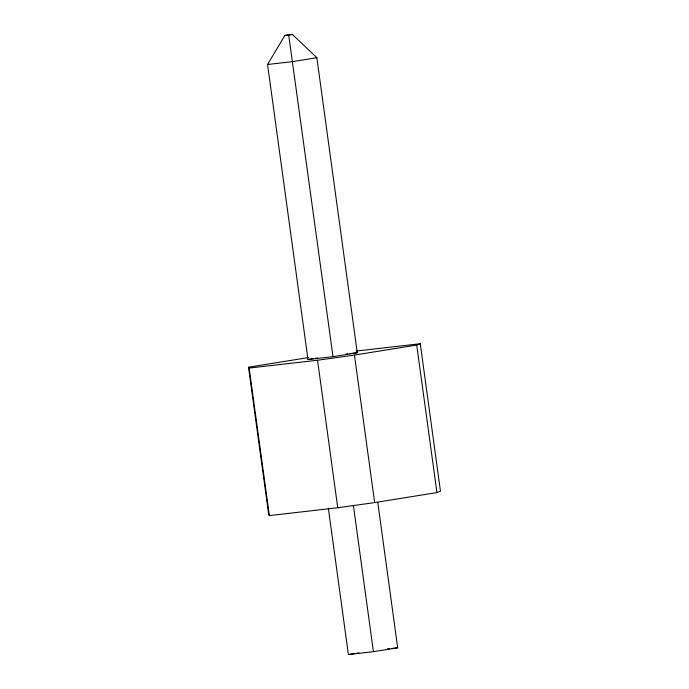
<?xml version="1.0" encoding="UTF-8"?>
<svg xmlns="http://www.w3.org/2000/svg" width="689" height="689" viewBox="0 0 689 689"><rect width="100%" height="100%" fill="white"/><g stroke="black" fill="none" stroke-linecap="round" stroke-linejoin="round"><path stroke-width="1.03" d="M267.565 64.49L284.85 35.483L288.57 34.889L292.412 34.45L316.854 57.721L357.272 352.751L333.002 356.652L307.983 359.52L267.565 64.49L292.592 61.622L316.854 57.721M248.522 367.203L249.151 368.072L317.543 360.235L354.447 355.076L416.733 345.068L420.273 343.725L440.478 491.24L436.938 492.583L374.652 502.591L337.748 507.75L269.356 515.587L268.727 514.717L248.522 367.203L308.698 357.531M284.85 35.483L292.412 34.45M307.983 359.52L313.254 358.668M315.364 358.332L317.474 357.996M328.334 508.094L348.393 654.55L354.723 653.534M356.833 653.189L358.943 652.853M348.393 654.55L373.421 651.682L397.682 647.781L377.77 502.393M356.153 351.063L420.273 343.725M345.8 354.068L347.885 353.827M349.969 353.586L357.272 352.751M387.261 648.978L389.345 648.737M391.43 648.504L397.682 647.781M288.691 35.044L333.002 356.652M416.733 345.068L436.938 492.583M354.447 355.076L374.652 502.591M353.354 505.226L373.421 651.682M317.543 360.235L337.748 507.75M249.151 368.072L269.356 515.587"/></g></svg>
